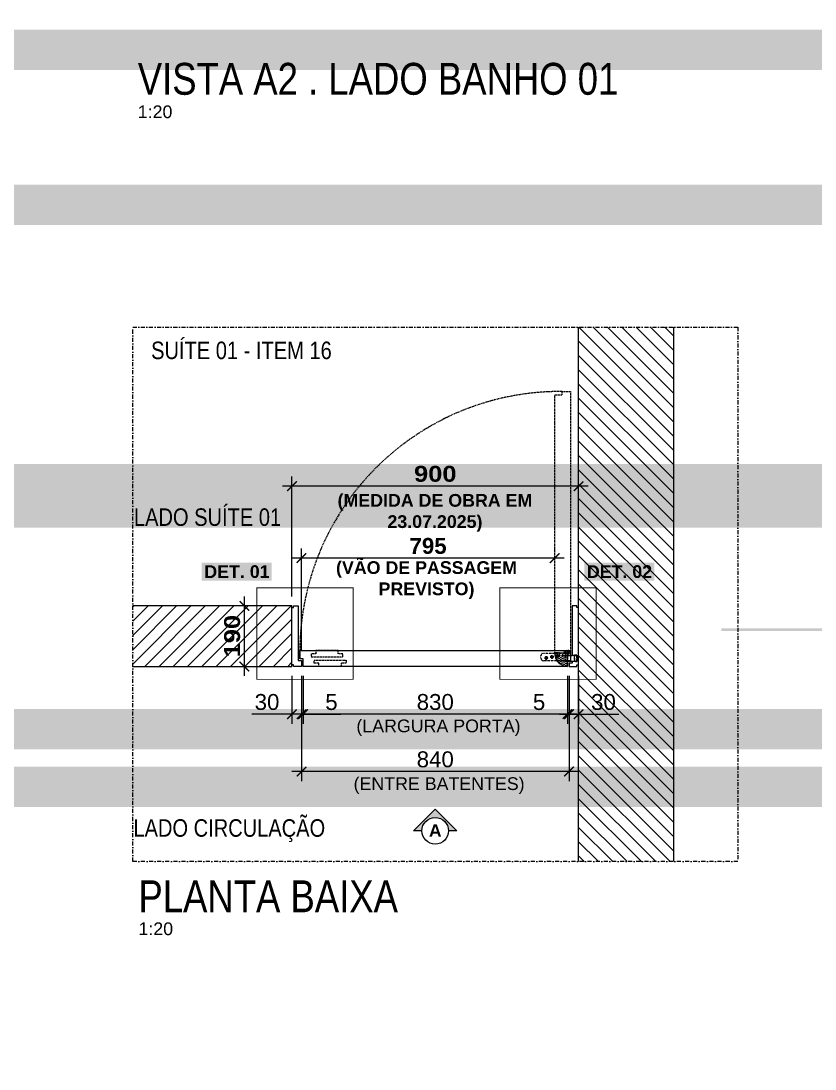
# Model space of a CAD drawing. Header units: millimetres. Extents: x -63251 to 507826, y 5339 to 217512.
# Drawn here: x 101281 to 103774, y 102385 to 105675 of the extents above; entities that cross this region are included whole.
import ezdxf
from ezdxf import colors
from ezdxf.entities.mleader import LeaderData, LeaderLine
from ezdxf.math import Vec2, Vec3

# ---------------------------------------------------------------- set-up
doc = ezdxf.new("R2010")
doc.units = ezdxf.units.MM
doc.header["$PDMODE"] = 3
for name, pattern in [('CONTINU', [0]), ('TRAÇO 1-1', [9.524999999999995, 6.349999999999998, -3.174999999999998]), ('TRAÇO E PONTO 1-1', [25.399999999999995, 12.7, -6.349999999999998, 0, -6.349999999999998])]:
    doc.linetypes.add(name, pattern=pattern)
for name, color, linetype in [('COTAS', 9, 'Continuous'), ('DB 1475.24 - Amanda Rosales e Bruno Haidar - Terreo - Obra$0$ARQ-PISO-01', 8, 'Continuous'), ('DETALHE', 10, 'Continuous'), ('FERRAGEM', 3, 'Continuous'), ('LAYOUT', 4, 'Continuous'), ('MARCENARIA', 4, 'Continuous'), ('MARCENARIA . M', 4, 'Continuous'), ('PAREDE', 94, 'Continuous'), ('PROJEÇÃO', 8, 'Continuous'), ('TEXTO', 105, 'Continuous'), ('TEXTO TRAÇO PONTO', 105, 'TRAÇO E PONTO 1-1')]:
    doc.layers.add(name, color=color, linetype=linetype)
doc.styles.add('1-1', font='arial.ttf', dxfattribs={"height": 0.2})
doc.styles.add('MEDIDA OFICIAL', font='ariblk.ttf')
doc.styles.add('PADRÃO', font='arial.ttf')
doc.styles.add('PADRÃO NEGRITO', font='arialbd.ttf')
doc.styles.add('TITULO', font='swissck.ttf')
doc.dimstyles.new('1-20', dxfattribs={"dimscale": 20, "dimtxt": 2.5, "dimasz": 1.5, "dimexe": 1.5, "dimexo": 1.5, "dimtad": 1, "dimtxsty": 'PADRÃO', "dimblk": 'ARCHTICK', "dimcen": 2.5, "dimdle": 1.5, "dimclrd": 9, "dimclre": 9, "dimclrt": 6, "dimadec": 0, "dimazin": 0, "dimtfac": 1, "dimtmove": 0, "dimatfit": 3, "dimfxl": 1.25, "dimlwd": -1, "dimlwe": -1, "dimarcsym": 0})
doc.dimstyles.new('1-20 VERDE', dxfattribs={"dimscale": 20, "dimtxt": 2.5, "dimasz": 1.5, "dimexe": 1.5, "dimexo": 1.5, "dimtad": 1, "dimtxsty": 'PADRÃO NEGRITO', "dimblk": 'ARCHTICK', "dimcen": 2.5, "dimdle": 1.5, "dimclrd": 9, "dimclre": 9, "dimclrt": 102, "dimadec": 0, "dimazin": 0, "dimtfac": 1, "dimtmove": 0, "dimatfit": 3, "dimfxl": 1.25, "dimlwd": -1, "dimlwe": -1, "dimarcsym": 0})
doc.dimstyles.new('Med. Ofic.1-20', dxfattribs={"dimscale": 20, "dimtxt": 2.5, "dimasz": 1.5, "dimexe": 1.5, "dimexo": 1.5, "dimtad": 1, "dimtxsty": 'MEDIDA OFICIAL', "dimblk": 'ARCHTICK', "dimcen": 2.5, "dimdle": 1.5, "dimclrd": 9, "dimclre": 9, "dimclrt": 10, "dimadec": 0, "dimazin": 0, "dimtfac": 1, "dimtmove": 0, "dimatfit": 3, "dimfxl": 1.25, "dimlwd": -1, "dimlwe": -1, "dimarcsym": 0})

# ---------------------------------------------------------------- blocks, each defined once
blk = doc.blocks.new('_ArchTick')
at = {"color": 0, "linetype": 'ByBlock', "const_width": 0.15}
blk.add_lwpolyline([(-0.5, -0.5), (0.5, 0.5)], dxfattribs=at)
blk = doc.blocks.new('*D1295')
at = {"layer": 'COTAS', "color": 9, "transparency": 16777216}
for p, q in [((102996.6756002891, 103618.9337388777), (102996.6756002891, 103468.9366264071)), ((103001.6757218361, 103618.9366264071), (103001.6757218361, 103468.9366264071)), ((102996.6756002891, 103498.9366264071), (102878.5241678199, 103498.9366264071)), ((103001.6757218361, 103498.9366264071), (102996.6756002891, 103498.9366264071)), ((103001.6757218361, 103498.9366264071), (103031.6757218361, 103498.9366264071))]:
    blk.add_line(p, q, dxfattribs=at)
at = {"layer": 'Defpoints', "color": 0, "transparency": 16777216}
for p in [(102996.6756002891, 103648.9337388777), (103001.6757218361, 103648.9366264071), (102996.6756002891, 103498.9366264071)]:
    blk.add_point(p, dxfattribs=at)
at = {"layer": 'COTAS', "color": 9, "transparency": 16777216, "xscale": 30, "yscale": 30, "zscale": 30}
blk.add_blockref('_ArchTick', (102996.6756002891, 103498.9366264071), dxfattribs=at)
at = {"layer": 'COTAS', "color": 9, "transparency": 16777216, "xscale": 30, "yscale": 30, "zscale": 30, "rotation": 180}
blk.add_blockref('_ArchTick', (103001.6757218361, 103498.9366264071), dxfattribs=at)
at = {"layer": 'COTAS', "color": 6, "transparency": 16777216, "insert": (102907.5998840545, 103536.8629565571), "char_height": 50, "attachment_point": 5, "style": 'PADRÃO'}
blk.add_mtext('5', dxfattribs=at)
blk = doc.blocks.new('*D1296')
at = {"layer": 'COTAS', "color": 9, "transparency": 16777216}
for p, q in [((102166.6749635828, 103618.936729586), (102166.6749635828, 103468.936729586)), ((102996.6756002891, 103618.9337388777), (102996.6756002891, 103468.936729586)), ((103026.6756002891, 103498.936729586), (102136.6749635828, 103498.936729586))]:
    blk.add_line(p, q, dxfattribs=at)
at = {"layer": 'Defpoints', "color": 0, "transparency": 16777216}
for p in [(102166.6749635828, 103648.936729586), (102996.6756002891, 103648.9337388777), (102166.6749635828, 103498.936729586)]:
    blk.add_point(p, dxfattribs=at)
at = {"layer": 'COTAS', "color": 9, "transparency": 16777216, "xscale": 30, "yscale": 30, "zscale": 30, "rotation": 180}
blk.add_blockref('_ArchTick', (102166.6749635828, 103498.936729586), dxfattribs=at)
at = {"layer": 'COTAS', "color": 9, "transparency": 16777216, "xscale": 30, "yscale": 30, "zscale": 30}
blk.add_blockref('_ArchTick', (102996.6756002891, 103498.936729586), dxfattribs=at)
at = {"layer": 'COTAS', "color": 6, "transparency": 16777216, "insert": (102581.675281936, 103536.982432178), "char_height": 50, "attachment_point": 5, "style": 'PADRÃO'}
blk.add_mtext('830', dxfattribs=at)
blk = doc.blocks.new('*D1297')
at = {"layer": 'COTAS', "color": 9, "transparency": 16777216}
for p, q in [((102161.6749635828, 103618.936729586), (102161.6749635828, 103468.936729586)), ((102166.6749635828, 103618.936729586), (102166.6749635828, 103468.936729586)), ((102161.6749635828, 103498.936729586), (102131.6749635828, 103498.936729586)), ((102161.6749635828, 103498.936729586), (102166.6749635828, 103498.936729586)), ((102166.6749635828, 103498.936729586), (102284.8263960521, 103498.936729586))]:
    blk.add_line(p, q, dxfattribs=at)
at = {"layer": 'Defpoints', "color": 0, "transparency": 16777216}
for p in [(102161.6749635828, 103648.936729586), (102166.6749635828, 103648.936729586), (102166.6749635828, 103498.936729586)]:
    blk.add_point(p, dxfattribs=at)
at = {"layer": 'COTAS', "color": 9, "transparency": 16777216, "xscale": 30, "yscale": 30, "zscale": 30}
blk.add_blockref('_ArchTick', (102161.6749635828, 103498.936729586), dxfattribs=at)
at = {"layer": 'COTAS', "color": 9, "transparency": 16777216, "xscale": 30, "yscale": 30, "zscale": 30, "rotation": 180}
blk.add_blockref('_ArchTick', (102166.6749635828, 103498.936729586), dxfattribs=at)
at = {"layer": 'COTAS', "color": 6, "transparency": 16777216, "insert": (102255.7506798175, 103536.863059736), "char_height": 50, "attachment_point": 5, "style": 'PADRÃO'}
blk.add_mtext('5', dxfattribs=at)
blk = doc.blocks.new('*D1298')
at = {"layer": 'COTAS', "color": 9, "transparency": 16777216}
for p, q in [((102161.6749635828, 103468.936729586), (102161.6749635828, 103288.936729586)), ((103001.6757218361, 103468.9366264071), (103001.6757218361, 103288.936729586)), ((103031.6757218361, 103318.936729586), (102131.6749635828, 103318.936729586))]:
    blk.add_line(p, q, dxfattribs=at)
at = {"layer": 'Defpoints', "color": 0, "transparency": 16777216}
for p in [(102161.6749635828, 103498.936729586), (103001.6757218361, 103498.9366264071), (102161.6749635828, 103318.936729586)]:
    blk.add_point(p, dxfattribs=at)
at = {"layer": 'COTAS', "color": 9, "transparency": 16777216, "xscale": 30, "yscale": 30, "zscale": 30, "rotation": 180}
blk.add_blockref('_ArchTick', (102161.6749635828, 103318.936729586), dxfattribs=at)
at = {"layer": 'COTAS', "color": 9, "transparency": 16777216, "xscale": 30, "yscale": 30, "zscale": 30}
blk.add_blockref('_ArchTick', (103001.6757218361, 103318.936729586), dxfattribs=at)
at = {"layer": 'COTAS', "color": 6, "transparency": 16777216, "insert": (102581.6753427095, 103356.965378972), "char_height": 50, "attachment_point": 5, "style": 'PADRÃO'}
blk.add_mtext('840', dxfattribs=at)
blk = doc.blocks.new('*D1299')
at = {"layer": 'COTAS', "color": 9, "ltscale": 0.4, "transparency": 16777216}
for p, q in [((102131.6765579448, 103868.9370010996), (102131.6765579448, 104244.9217421299)), ((103031.675752118, 103858.9359891555), (103031.675752118, 104244.9217421299))]:
    blk.add_line(p, q, dxfattribs=at)
at = {"layer": 'COTAS', "color": 9, "linetype": 'Continuous', "ltscale": 0.4, "transparency": 16777216}
blk.add_line((103061.675752118, 104214.9217421299), (102101.6765579448, 104214.9217421299), dxfattribs=at)
at = {"layer": 'Defpoints', "color": 0, "ltscale": 0.4, "transparency": 16777216}
for p in [(102131.6765579448, 104214.9217421299), (102131.6765579448, 103838.9370010996), (103031.675752118, 103828.9359891555)]:
    blk.add_point(p, dxfattribs=at)
at = {"layer": 'COTAS', "color": 9, "ltscale": 0.4, "transparency": 16777216, "xscale": 30, "yscale": 30, "zscale": 30, "rotation": 180}
blk.add_blockref('_ArchTick', (102131.6765579448, 104214.9217421299), dxfattribs=at)
at = {"layer": 'COTAS', "color": 9, "ltscale": 0.4, "transparency": 16777216, "xscale": 30, "yscale": 30, "zscale": 30}
blk.add_blockref('_ArchTick', (103031.675752118, 104214.9217421299), dxfattribs=at)
at = {"layer": 'COTAS', "color": 10, "ltscale": 0.4, "transparency": 16777216, "insert": (102581.6761550314, 104253.2744024301), "char_height": 50, "attachment_point": 5, "style": 'MEDIDA OFICIAL'}
blk.add_mtext('900', dxfattribs=at)
blk = doc.blocks.new('*D1300')
at = {"layer": 'COTAS', "color": 9, "ltscale": 0.4, "transparency": 16777216}
for p, q in [((102161.6749635828, 103697.9374532511), (102161.6749635828, 104018.9374670663)), ((102956.6576445321, 104014.027029451), (102956.6576445321, 104018.9374670663)), ((102986.6576445321, 103988.9374670663), (102131.6749635828, 103988.9374670663))]:
    blk.add_line(p, q, dxfattribs=at)
at = {"layer": 'Defpoints', "color": 0, "ltscale": 0.4, "transparency": 16777216}
for p in [(102161.6749635828, 103988.9374670663), (102956.6576445321, 103984.027029451), (102161.6749635828, 103667.9374532511)]:
    blk.add_point(p, dxfattribs=at)
at = {"layer": 'COTAS', "color": 9, "ltscale": 0.4, "transparency": 16777216, "xscale": 30, "yscale": 30, "zscale": 30, "rotation": 180}
blk.add_blockref('_ArchTick', (102161.6749635828, 103988.9374670663), dxfattribs=at)
at = {"layer": 'COTAS', "color": 9, "ltscale": 0.4, "transparency": 16777216, "xscale": 30, "yscale": 30, "zscale": 30}
blk.add_blockref('_ArchTick', (102956.6576445321, 103988.9374670663), dxfattribs=at)
at = {"layer": 'COTAS', "color": 102, "ltscale": 0.4, "transparency": 16777216, "insert": (102559.1663040575, 104026.9831696583), "char_height": 50, "attachment_point": 5, "style": 'PADRÃO NEGRITO'}
blk.add_mtext('795', dxfattribs=at)
blk = doc.blocks.new('*D1301')
at = {"layer": 'COTAS', "color": 9, "transparency": 16777216}
for p, q in [((102131.6754088627, 103618.936729586), (102131.6754088627, 103468.936729586)), ((102161.6749635828, 103618.936729586), (102161.6749635828, 103468.936729586)), ((102131.6754088627, 103498.936729586), (102005.2565821233, 103498.936729586)), ((102191.6749635828, 103498.936729586), (102131.6754088627, 103498.936729586))]:
    blk.add_line(p, q, dxfattribs=at)
at = {"layer": 'Defpoints', "color": 0, "transparency": 16777216}
for p in [(102131.6754088627, 103648.936729586), (102161.6749635828, 103648.936729586), (102131.6754088627, 103498.936729586)]:
    blk.add_point(p, dxfattribs=at)
at = {"layer": 'COTAS', "color": 9, "transparency": 16777216, "xscale": 30, "yscale": 30, "zscale": 30, "rotation": 180}
blk.add_blockref('_ArchTick', (102131.6754088627, 103498.936729586), dxfattribs=at)
at = {"layer": 'COTAS', "color": 9, "transparency": 16777216, "xscale": 30, "yscale": 30, "zscale": 30}
blk.add_blockref('_ArchTick', (102161.6749635828, 103498.936729586), dxfattribs=at)
at = {"layer": 'COTAS', "color": 6, "transparency": 16777216, "insert": (102053.465995493, 103536.982432178), "char_height": 50, "attachment_point": 5, "style": 'PADRÃO'}
blk.add_mtext('30', dxfattribs=at)
blk = doc.blocks.new('*D1302')
at = {"layer": 'COTAS', "color": 9, "transparency": 16777216}
for p, q in [((103001.6757218361, 103618.9366264071), (103001.6757218361, 103468.9366264071)), ((103031.6757218361, 103618.9366264071), (103031.6757218361, 103468.9366264071)), ((102971.6757218361, 103498.9366264071), (103031.6757218361, 103498.9366264071)), ((103031.6757218361, 103498.9366264071), (103158.0945485756, 103498.9366264071))]:
    blk.add_line(p, q, dxfattribs=at)
at = {"layer": 'Defpoints', "color": 0, "transparency": 16777216}
for p in [(103001.6757218361, 103648.9366264071), (103031.6757218361, 103648.9366264071), (103031.6757218361, 103498.9366264071)]:
    blk.add_point(p, dxfattribs=at)
at = {"layer": 'COTAS', "color": 9, "transparency": 16777216, "xscale": 30, "yscale": 30, "zscale": 30, "rotation": 180}
blk.add_blockref('_ArchTick', (103001.6757218361, 103498.9366264071), dxfattribs=at)
at = {"layer": 'COTAS', "color": 9, "transparency": 16777216, "xscale": 30, "yscale": 30, "zscale": 30}
blk.add_blockref('_ArchTick', (103031.6757218361, 103498.9366264071), dxfattribs=at)
at = {"layer": 'COTAS', "color": 6, "transparency": 16777216, "insert": (103109.8851352059, 103536.9823289992), "char_height": 50, "attachment_point": 5, "style": 'PADRÃO'}
blk.add_mtext('30', dxfattribs=at)
blk = doc.blocks.new('*D1303')
at = {"layer": 'COTAS', "color": 9, "linetype": 'Continuous', "ltscale": 0.4, "transparency": 16777216}
blk.add_line((101982.415990522, 103618.9370010996), (101982.415990522, 103868.9370010997), dxfattribs=at)
at = {"layer": 'COTAS', "color": 9, "ltscale": 0.4, "transparency": 16777216}
for p, q in [((102012.4159905212, 103838.9370010997), (102012.415990522, 103838.9370010997)), ((102012.4159905212, 103648.9370010996), (102012.415990522, 103648.9370010996))]:
    blk.add_line(p, q, dxfattribs=at)
at = {"layer": 'Defpoints', "color": 0, "ltscale": 0.4, "transparency": 16777216}
for p in [(101982.4159905212, 103838.9370010997), (101982.415990522, 103838.9370010997), (101982.4159905212, 103648.9370010996)]:
    blk.add_point(p, dxfattribs=at)
at = {"layer": 'COTAS', "color": 9, "ltscale": 0.4, "transparency": 16777216, "xscale": 30, "yscale": 30, "zscale": 30}
for p, rotation in [((101982.415990522, 103838.9370010997), 90), ((101982.415990522, 103648.9370010996), 270)]:
    blk.add_blockref('_ArchTick', p, dxfattribs=dict(at, rotation=rotation))
at = {"layer": 'COTAS', "color": 10, "ltscale": 0.4, "transparency": 16777216, "insert": (101944.0633302219, 103743.9370010996), "char_height": 50, "attachment_point": 5, "rotation": 90, "style": 'MEDIDA OFICIAL'}
blk.add_mtext('190', dxfattribs=at)
blk = doc.blocks.new('I 02')
at = {"layer": 'TEXTO', "linetype": 'CONTINU'}
h = blk.add_hatch(color=8, dxfattribs=at)
edge = h.paths.add_edge_path()
edge.add_line((-1945.137073687943, 2848.705916436247), (-1951.755593159756, 2855.324435908059))
edge.add_line((-1951.755593159727, 2855.324435908088), (-1951.755593159763, 2852.761916436204))
edge.add_ellipse((-1951.755593159814, 2848.705916436247), major_axis=(2.868025104479564, 2.868025104479564), ratio=0.9999999999968038, start_angle=225.0000000000916, end_angle=405.0000000000916, ccw=False)
edge.add_line((-1951.755593159814, 2844.649916436264), (-1951.755593159814, 2842.08739696447))
edge.add_line((-1951.755593159814, 2842.087396964463), (-1945.137073687965, 2848.705916436276))
for p, q in [((-1951.755593159727, 2855.324435908088), (-1945.137073687856, 2848.705916436217)), ((-1951.755593159727, 2852.761916436199), (-1951.755593159727, 2855.324435908088)), ((-1945.137073687856, 2848.705916436217), (-1951.755593159756, 2842.087396964375)), ((-1951.755593159756, 2842.087396964375), (-1951.755593159727, 2844.649916436264))]:
    blk.add_line(p, q, dxfattribs=at)
blk.add_circle((-1951.755593159727, 2848.705916436217), 4.056, dxfattribs=at)
blk.add_circle((-1951.755593159727, 2848.705916436217), 4.056, dxfattribs=at)

msp = doc.modelspace()

# ---------------------------------------------------------------- hatches: boundary and pattern name
at = {"transparency": 33554636}
h = msp.add_hatch(dxfattribs=at)
h.set_pattern_fill('DOTS', color=254, scale=0.5, angle=-1.272221872585407e-14)
h.set_pattern_definition([(360, (69119.97080375868, 88658.1802139713), (0.3968750000000002, 0.7937499999999998), [0, -0.79375])])
edge = h.paths.add_edge_path()
edge.add_arc((102948.1794722119, 103678.9547569036), 3.999412936503824, -360, 0)
h = msp.add_hatch(dxfattribs=at)
h.set_pattern_fill('DOTS', color=254, scale=0.5, angle=-1.272221872585407e-14)
h.set_pattern_definition([(360, (69136.97079876691, 88661.18315278029), (0.3968750000000002, 0.7937499999999998), [0, -0.79375])])
edge = h.paths.add_edge_path()
edge.add_arc((102965.1794672201, 103681.9576957126), 3.997447665273352, -360, 0)
h = msp.add_hatch(dxfattribs=at)
h.set_pattern_fill('DOTS', color=254, scale=0.5, angle=-1.272221872585407e-14)
h.set_pattern_definition([(360, (69169.96721294915, 88669.68104633299), (0.3968750000000002, 0.7937499999999998), [0, -0.79375])])
edge = h.paths.add_edge_path()
edge.add_arc((102998.1758814022, 103690.4555892654), 3.500000067462679, -360, 0)
h = msp.add_hatch(dxfattribs=at)
h.set_pattern_fill('DOTS', color=254, scale=0.5, angle=-1.272221872585407e-14)
h.set_pattern_definition([(360, (69101.97033228175, 88655.17841072666), (0.3968750000000002, 0.7937499999999998), [0, -0.79375])])
edge = h.paths.add_edge_path()
edge.add_arc((102930.1790007349, 103675.952953659), 4.000306503922528, -360, 0)
at = {"layer": 'DB 1475.24 - Amanda Rosales e Bruno Haidar - Terreo - Obra$0$ARQ-PISO-01'}
h = msp.add_hatch(dxfattribs=at)
h.set_pattern_fill('ANSI31', color=256, scale=10, angle=450)
h.set_pattern_definition([(135, (215603.4291512736, 48090.41260426593), (-22.45064030267289, -22.45064030267288), [])])
h.paths.add_polyline_path([(103031.6757218361, 103036.0286707734), (103329.6757218361, 103036.0286707734), (103329.6757218361, 104713.936535133), (103031.6757218361, 104713.936535133)])
h = msp.add_hatch(dxfattribs=at)
h.set_pattern_fill('ANSI31', color=256, scale=10, angle=360)
h.set_pattern_definition([(45, (47408.15076484432, -8624.816428337843), (-22.45064030267288, 22.45064030267289), [])])
h.paths.add_polyline_path([(101631.6754918898, 103838.9370010996), (102131.6754918898, 103838.9370010996), (102131.6754918898, 103648.9370010996), (101631.6754918898, 103648.9370010996)])
at = {"layer": 'MARCENARIA . M'}
h = msp.add_hatch(dxfattribs=at)
h.set_pattern_fill('DOTS', color=10, scale=3.673915750624608, angle=25.5217806331207)
h.set_pattern_definition([(25.52178063312064, (83055.60492595562, 74435.02373496554), (0.1187266593012806, 6.519674808681685), [0, -5.83234125411655])])
h.paths.add_polyline_path([(102996.6757282942, 103648.9372815528), (102998.1758816716, 103690.4555892653), (102956.6576814215, 103691.9587138304, 0.4142345229652519)])

# ---------------------------------------------------------------- linework, layer by layer
at = {"layer": 'DETALHE', "linetype": 'TRAÇO 1-1', "ltscale": 0.4, "const_width": 3}
for points in [[(102323.7113934894, 103608.3961792811), (102323.7113934894, 103896.1429717286), (102021.4836534007, 103896.1429717284), (102021.4836534007, 103608.396179281)], [(103087.0206468943, 103608.3961792811), (103087.0206468943, 103896.1429717286), (102784.7929068056, 103896.1429717284), (102784.7929068056, 103608.396179281)]]:
    msp.add_lwpolyline(points, close=True, dxfattribs=at)
at = {"layer": 'FERRAGEM', "color": 102, "linetype": 'TRAÇO 1-1', "ltscale": 0.1}
for points in [[(102989.6757893381, 103695.955606383), (103006.6757850274, 103695.955606383), (103006.6757850274, 103666.9556020723), (102921.6757850274, 103666.9556020723, -0.414213562373095), (102913.6757850274, 103674.9556020723), (102913.6757850274, 103682.9556020723, -0.4142135623730969), (102921.6757850274, 103690.9556020723), (102984.6757850274, 103690.9556020723, -0.4142135623731218)], [(102998.1758930456, 103665.4556064529), (103018.6758930456, 103665.4556064529), (103018.6758930456, 103682.4556064529), (103006.6758930456, 103682.4556064529), (103006.6758930456, 103690.4556064529, 0.9999999999999999), (102989.6758930456, 103690.4556064529), (102989.6758930456, 103673.9556064529, 0.414213562373095)]]:
    msp.add_lwpolyline(points, format="xyb", close=True, dxfattribs=at)
msp.add_lwpolyline([(103018.6758930456, 103663.9556064529), (103025.6758930456, 103663.9556064529), (103025.6758930456, 103683.9556064529), (103018.6758930456, 103683.9556064529)], close=True, dxfattribs=at)
for centre, radius in [((102948.1787099886, 103678.9544430637), 3.999726869754398), ((102965.1797811794, 103681.9554164958), 3.999726869757812), ((102965.180712669, 103681.9541916022), 2.249533313915948), ((102998.1758814697, 103690.4555892654), 3.5), ((102998.1758814697, 103690.4555892654), 2.5), ((102998.1758814697, 103690.4555892654), 1.5), ((102930.1784214262, 103675.9535332512), 3.999726869755961), ((102930.1793074321, 103675.9533320851), 2.250368289408312), ((102948.1795959911, 103678.9543397258), 2.250368289408312)]:
    msp.add_circle(centre, radius, dxfattribs=at)
at = {"layer": 'LAYOUT', "color": 10, "linetype": 'TRAÇO 1-1', "ltscale": 0.5}
for points in [[(102948.1791612378, 103673.7532307727), (102948.1788051056, 103684.1543264368)], [(102959.9798978385, 103681.9545739795), (102970.3819717846, 103681.9549301453)], [(102965.1796454544, 103676.2391325498), (102965.1792893222, 103686.6402282138)], [(102992.9573524532, 103690.4554105835), (103003.357469835, 103690.4557666823)], [(102993.8183165871, 103690.4554400628), (103002.5299190032, 103690.4557383471)], [(102998.1571001025, 103685.2540625019), (102998.1567439704, 103695.6551581661)], [(102924.9791250294, 103675.9535712136), (102935.3792424112, 103675.9539273124)], [(102930.1794855317, 103670.7518059709), (102930.1791293995, 103681.1529016351)], [(102942.9794135884, 103678.9545788542), (102953.3795309702, 103678.954934953)]]:
    msp.add_lwpolyline(points, dxfattribs=at)
at = {"layer": 'MARCENARIA'}
for points in [[(102131.6749635828, 103653.9371727988), (102131.6749635829, 103833.9370455579), (102136.6749635832, 103833.9370455579), (102136.6749635832, 103838.9370010996), (102151.6749635829, 103838.9370010996), (102151.6749635828, 103667.9374532511), (102161.6749635828, 103667.9374532511), (102161.6749635828, 103648.9371727988), (102136.6749635832, 103648.9371727988), (102136.6749635832, 103653.9371727988), (102131.6749635828, 103653.9371727988)], [(103031.6757218361, 103653.9370010996), (103031.6757218361, 103833.9370930898), (103026.6757218361, 103833.9370930898), (103026.6756911752, 103838.9370930896), (103011.6745199274, 103838.9370010996), (103011.6748204046, 103683.9556064529), (103025.6758930456, 103683.9556064529), (103025.6758930456, 103663.9556064529), (103011.6751208818, 103663.9556064529), (103011.6757218361, 103658.9369650599), (103001.6757218361, 103658.9369650599), (103001.6757218361, 103648.9370010996), (103026.6757218361, 103648.9370010996), (103026.6757218361, 103653.9370010996), (103031.6757218361, 103653.9370010996)], [(102166.6749635828, 103648.9371727988), (102166.6749635828, 103672.8994872634), (102156.6757273812, 103672.8994872634), (102156.6741997845, 103698.9374112716), (103006.6752598381, 103698.9374112716), (103006.6749793723, 103663.9369978722), (102996.6749793724, 103663.937275646), (102996.6749858305, 103648.9374532521), (102166.5714849138, 103648.9371727988)]]:
    msp.add_lwpolyline(points, dxfattribs=at)
at = {"layer": 'MARCENARIA . M', "color": 10}
msp.add_lwpolyline([(102996.6756002891, 103648.9337388777), (102998.1758816716, 103690.4555892653), (102956.6576814215, 103691.9587138304, 0.414245366096158), (102996.6772653061, 103648.9372260454)], format="xyb", dxfattribs=at)
at = {"layer": 'PAREDE'}
for points in [[(103031.6757218361, 103036.0286707734), (103031.6757218361, 104713.936535133)], [(103329.6757218361, 104713.936535133), (103329.6757218361, 103036.0286707734)], [(101631.6754918898, 103648.9370010996), (102131.6754918898, 103648.9370010996), (102131.6754918898, 103838.9370010996), (101631.6754918898, 103838.9370010996)]]:
    msp.add_lwpolyline(points, dxfattribs=at)
at = {"layer": 'PROJEÇÃO', "color": 21, "linetype": 'TRAÇO 1-1', "ltscale": 0.5}
msp.add_lwpolyline([(102956.657465205, 104501.9557491008), (102980.6197796697, 104501.9557491008), (102980.6197796697, 104511.9549853025), (103006.6577036779, 104511.9565128991), (103006.6577036779, 103681.9562110988), (102971.6572902784, 103681.9564915646), (102971.6575680523, 103691.9564915645), (102956.6577456583, 103691.9564851064), (102956.657465205, 104501.9557491008)], dxfattribs=at)
for points in [[(102276.5714849138, 103698.9371727988), (102206.5714849138, 103698.9371727988), (102206.5714849138, 103688.9371727988), (102191.5714849138, 103688.9371727988), (102191.5714849138, 103678.9371727988), (102291.5714849138, 103678.9371727988), (102291.5714849138, 103688.9371727988), (102276.5714849138, 103688.9371727988)], [(102286.5714849138, 103648.9371727988), (102216.5714849138, 103648.9371727988), (102216.5714849138, 103658.9371727988), (102201.5714849138, 103658.9371727988), (102201.5714849138, 103668.9371727988), (102301.5714849138, 103668.9371727988), (102301.5714849138, 103658.9371727988), (102286.5714849138, 103658.9371727988)]]:
    msp.add_lwpolyline(points, close=True, dxfattribs=at)
msp.add_arc((102973.6398063934, 103694.7291174284), 817.2556755075718, 89.51064534178475, 181.530603568119, dxfattribs=at)
at = {"layer": 'TEXTO TRAÇO PONTO'}
msp.add_lwpolyline([(101631.6754918898, 104713.936535133), (103531.6746241458, 104713.936535133), (103531.6746241458, 103036.0286707734), (101631.6754918898, 103036.0286707734)], close=True, dxfattribs=at)

# ---------------------------------------------------------------- block references
at = {"layer": 'TEXTO', "xscale": 10.3125, "yscale": 10.3125, "zscale": 10.3125, "rotation": 89.99999999999999}
msp.add_blockref('I 02', (131958.9559189566, 123260.3586680568), dxfattribs=at)

# ---------------------------------------------------------------- texts
at = {"layer": 'COTAS', "color": 6, "char_height": 40, "attachment_point": 2, "style": 'PADRÃO'}
for s, insert, width in [('{\\fArial|b1|i0|c0|p34;\\C10;(MEDIDA DE OBRA EM 23.07.2025)}', (102580.6773091395, 104190.3015986929), 776.2826501496511), ('(LARGURA PORTA)', (102591.6757934178, 103482.2877072149), 1337.502726911034), ('(ENTRE BATENTES)', (102593.6759593348, 103300.8953207287), 1337.502726911034)]:
    msp.add_mtext(s, dxfattribs=dict(at, insert=insert, width=width))
at = {"layer": 'COTAS', "color": 102, "insert": (102554.1767120707, 103979.2972921637), "char_height": 40, "width": 614.8025989671496, "attachment_point": 2, "style": 'PADRÃO NEGRITO'}
msp.add_mtext('(VÃO DE PASSAGEM PREVISTO)', dxfattribs=at)
at = {"layer": 'DETALHE', "color": 105, "char_height": 40, "width": 203.4144438362202, "attachment_point": 1, "style": 'PADRÃO', "bg_fill": 1, "box_fill_scale": 1.2, "bg_fill_color": 50, "bg_fill_transparency": 0}
for s, insert in [('{\\fArial|b1|i0|c0|p34;DET. 01}', (101856.4604515725, 103966.6132528335)), ('{\\fArial|b1|i0|c0|p34;DET. 02}', (103057.5969647347, 103966.6132528335))]:
    msp.add_mtext(s, dxfattribs=dict(at, insert=insert))
at = {"layer": 'TEXTO', "color": 1, "attachment_point": 7, "style": 'TITULO'}
for s, insert, char_height, width in [('\\pxt11;VISTA A2 . LADO BANHO 01', (101647.6056102513, 105442.3402941746), 100, 2667.847767623032), ('\\pxqc;SUÍTE 01 - ITEM 16', (101625.5070086991, 104612.9764549275), 55, 695.1615781581568), ('\\pxqc;LADO SUÍTE 01', (101519.0870883528, 104089.423732656), 55, 695.1615781581568), ('\\pxqc;LADO CIRCULAÇÃO', (101587.414625402, 103097.2888344599), 55, 695.1615781581568), ('PLANTA BAIXA', (101649.7606714408, 102877.2469620521), 100, 2912.740309888315)]:
    msp.add_mtext(s, dxfattribs=dict(at, insert=insert, char_height=char_height, width=width))
at = {"layer": 'TEXTO', "char_height": 40, "width": 479.9999999997527, "attachment_point": 1, "style": 'PADRÃO'}
for insert in [(101647.6056102513, 105410.3402941746), (101649.7606714408, 102845.2469620521)]:
    msp.add_mtext('1:20', dxfattribs=dict(at, insert=insert))
at = {"layer": 'TEXTO', "color": 1, "linetype": 'Continuous', "insert": (102581.6825959225, 103133.9061904473), "char_height": 39.16799999999999, "width": 105.6112522431806, "attachment_point": 5, "style": 'PADRÃO'}
msp.add_mtext('{\\fArial|b1|i0|c0|p34;A}', dxfattribs=at)

# ---------------------------------------------------------------- dimensions: what is measured, and where the dimension line sits
at = {"layer": 'COTAS', "color": 7, "ltscale": 0.4, "true_color": 0xededed}
for base, p1, p2, angle, picture, middle in [((102131.6765579448, 104214.9217421299), (103031.675752118, 103828.9359891555), (102131.6765579448, 103838.9370010996), 180, '*D1299', (102581.6761550314, 104253.2744024301)), ((101982.415990522, 103838.9370010997), (101982.4159905212, 103648.9370010995), (101982.4159905212, 103838.9370010996), 90, '*D1303', (101944.0633302219, 103743.9370010996))]:
    dim = msp.add_linear_dim(base=base, p1=p1, p2=p2, angle=angle, dimstyle='Med. Ofic.1-20', dxfattribs=at)
    dim.commit()
    dim.dimension.update_dxf_attribs({"geometry": picture, "text_midpoint": middle})
at = {"layer": 'COTAS', "ltscale": 0.4}
dim = msp.add_linear_dim(base=(102161.6749635828, 103988.9374670663), p1=(102956.6576445321, 103984.027029451), p2=(102161.6749635828, 103667.9374532511), angle=180, dimstyle='1-20 VERDE', override={"dimdec": 0}, dxfattribs=at)
dim.commit()
dim.dimension.update_dxf_attribs({"geometry": '*D1300', "text_midpoint": (102559.1663040575, 104026.9831696583)})
at = {"layer": 'COTAS', "color": 6}
for base, p1, p2, picture, middle in [((102131.6754088627, 103498.936729586), (102161.6749635828, 103648.936729586), (102131.6754088627, 103648.936729586), '*D1301', (102053.465995493, 103536.982432178)), ((102166.6749635828, 103498.936729586), (102161.6749635828, 103648.936729586), (102166.6749635828, 103648.936729586), '*D1297', (102255.7506798175, 103536.863059736)), ((102166.6749635828, 103498.936729586), (102996.6756002891, 103648.9337388777), (102166.6749635828, 103648.936729586), '*D1296', (102581.675281936, 103536.982432178)), ((102996.6756002891, 103498.9366264071), (103001.6757218361, 103648.9366264071), (102996.6756002891, 103648.9337388777), '*D1295', (102907.5998840545, 103536.8629565571)), ((102161.6749635828, 103318.936729586), (103001.6757218361, 103498.9366264071), (102161.6749635828, 103498.936729586), '*D1298', (102581.6753427095, 103356.965378972))]:
    dim = msp.add_linear_dim(base=base, p1=p1, p2=p2, angle=180, dimstyle='1-20', dxfattribs=at)
    dim.commit()
    dim.dimension.update_dxf_attribs({"geometry": picture, "text_midpoint": middle})
dim = msp.add_linear_dim(base=(103031.6757218361, 103498.9366264071), p1=(103001.6757218361, 103648.9366264071), p2=(103031.6757218361, 103648.9366264071), dimstyle='1-20', dxfattribs=at)
dim.commit()
dim.dimension.update_dxf_attribs({"geometry": '*D1302', "text_midpoint": (103109.8851352059, 103536.9823289992)})

# ---------------------------------------------------------------- leaders
at = {"layer": 'COTAS'}
ml = msp.add_multileader_mtext('Standard', dxfattribs=at)
ml.set_content('{\\fArial|b1|i0|c0|p34;\\C10;ATENÇÃO PARKET!\\P}PAINÉIS RIPADOS EM {\\fArial|b1|i0|c0|p34;CABREUVA BRANCA PREMIUM 18*5+5*900 À 2200mm}', color=105, style='1-1')
ml.set_leader_properties(color=256, linetype='ByLayer', lineweight=-1)
ml.build(insert=Vec2(0, 0))
ml.multileader.update_dxf_attribs({"text_left_attachment_type": 2, "text_right_attachment_type": 2, "dogleg_length": 0.36, "arrow_head_size": 15, "scale": 200})
ctx = ml.context
ctx.base_point, ctx.scale, ctx.char_height, ctx.arrow_head_size, ctx.landing_gap_size, ctx.plane_origin, ctx.plane_x_axis, ctx.plane_y_axis = Vec3(153743.1025487747, 105015.5881303967), 200, 40, 15, 10, Vec3(154452.7129680305, 104756.0353324651), Vec3(1, -4.898587196589413e-16), Vec3(4.898587196589413e-16, 1)
ctx.left_attachment, ctx.right_attachment, ctx.text_align_type = 2, 2, 2
notes = []
notes.append((ctx, [(0, (1, 1, 0), (154754.5120392419, 105015.5881303967), (-1, 4.898587196589419e-16), 144.2880716405343, [(0, [(155842.3016420364, 105015.5881303967)], 0, [])])]))
ctx.mtext.insert, ctx.mtext.text_direction, ctx.mtext.rotation, ctx.mtext.width, ctx.mtext.alignment, ctx.mtext.flow_direction = Vec3(154600.2239676014, 105151.1406542712), Vec3(1, -4.898587196589413e-16), 6.283185307179585, 858.6666249980398, 3, 5
ctx.mtext.has_bg_fill, ctx.mtext.bg_color, ctx.mtext.bg_scale_factor, ctx.mtext.bg_transparency, ctx.mtext.use_window_bg_color = 1, -1023410095, 1.25, 0, 0
for ctx, leaders in notes:
    for number, flags, end, landing, length, lines in leaders:
        leader = LeaderData()
        leader.index, (leader.has_last_leader_line, leader.has_dogleg_vector, leader.attachment_direction) = number, flags
        leader.last_leader_point, leader.dogleg_vector, leader.dogleg_length = Vec3(end), Vec3(landing), length
        for number, points, colour, breaks in lines:
            line = LeaderLine()
            line.index, line.vertices, line.color, line.breaks = number, Vec3.list(points), colors.encode_raw_color(colour), breaks
            leader.lines.append(line)
        ctx.leaders.append(leader)

# ---------------------------------------------------------------- next in the draw order: leaders
ml = msp.add_multileader_mtext('Standard', dxfattribs=at)
ml.set_content('{\\fArial|b1|i0|c0|p34;\\C10;ATENÇÃO PARKET!\\P}PAINÉIS RIPADOS EM {\\fArial|b1|i0|c0|p34;CABREUVA BRANCA PREMIUM 18*5+5*900 À 2200mm}', color=105, style='1-1')
ml.set_leader_properties(color=256, linetype='ByLayer', lineweight=-1)
ml.build(insert=Vec2(0, 0))
ml.multileader.update_dxf_attribs({"text_left_attachment_type": 2, "text_right_attachment_type": 2, "dogleg_length": 0.36, "arrow_head_size": 15, "scale": 200})
ctx = ml.context
ctx.base_point, ctx.scale, ctx.char_height, ctx.arrow_head_size, ctx.landing_gap_size, ctx.plane_origin, ctx.plane_x_axis, ctx.plane_y_axis = Vec3(153743.1025487747, 106379.6951517771), 200, 40, 15, 10, Vec3(153629.7662282885, 106144.8906243086), Vec3(1, -4.898587196589413e-16), Vec3(4.898587196589413e-16, 1)
ctx.left_attachment, ctx.right_attachment, ctx.text_align_type = 2, 2, 2
notes = []
notes.append((ctx, [(0, (1, 1, 0), (154754.512039242, 106379.6951517771), (-1, 4.898587196589419e-16), 144.2880716405343, [(0, [(155549.3011646131, 105905.6756918309), (154754.512039242, 105320.967771059)], 0, [])])]))
ctx.mtext.insert, ctx.mtext.text_direction, ctx.mtext.rotation, ctx.mtext.width, ctx.mtext.alignment, ctx.mtext.flow_direction = Vec3(154600.2239676015, 106515.2476756516), Vec3(1, -4.898587196589413e-16), 6.283185307179585, 858.6666249980398, 3, 5
ctx.mtext.has_bg_fill, ctx.mtext.bg_color, ctx.mtext.bg_scale_factor, ctx.mtext.bg_transparency, ctx.mtext.use_window_bg_color = 1, -1023410095, 1.25, 0, 0
ml = msp.add_multileader_mtext('Standard', dxfattribs=at)
ml.set_content('{\\fArial|b1|i0|c0|p34;\\C10;ATENÇÃO PARKET!\\P}REVESTIMENTO DE ELEVADOR EM {\\fArial|b1|i0|c0|p34;CABREUVA BRANCA PREMIUM }', color=105, style='1-1')
ml.set_leader_properties(color=256, linetype='ByLayer', lineweight=-1)
ml.build(insert=Vec2(0, 0))
ml.multileader.update_dxf_attribs({"text_left_attachment_type": 2, "text_right_attachment_type": 2, "dogleg_length": 0.36, "arrow_head_size": 15, "scale": 200})
ctx = ml.context
ctx.base_point, ctx.scale, ctx.char_height, ctx.arrow_head_size, ctx.landing_gap_size, ctx.plane_origin, ctx.plane_x_axis, ctx.plane_y_axis = Vec3(153741.4381558688, 104075.429236808), 200, 40, 15, 10, Vec3(154452.7129680305, 102048.8761445288), Vec3(1, -4.898587196589413e-16), Vec3(4.898587196589413e-16, 1)
ctx.left_attachment, ctx.right_attachment, ctx.text_align_type = 2, 2, 2
notes.append((ctx, [(0, (1, 1, 0), (154754.512039242, 104075.429236808), (-1, 4.898587196589419e-16), 144.2880716405343, [(0, [(155553.3011648265, 104075.429236808)], 0, [])])]))
ctx.mtext.insert, ctx.mtext.text_direction, ctx.mtext.rotation, ctx.mtext.width, ctx.mtext.alignment, ctx.mtext.flow_direction = Vec3(154600.2239676015, 104201.0499735065), Vec3(1, -4.898587196589413e-16), 6.283185307179585, 858.6666249980398, 3, 5
ctx.mtext.has_bg_fill, ctx.mtext.bg_color, ctx.mtext.bg_scale_factor, ctx.mtext.bg_transparency, ctx.mtext.use_window_bg_color = 1, -1023410095, 1.25, 0, 0
at = {"layer": 'COTAS', "ltscale": 0.4}
ml = msp.add_multileader_mtext('Standard', dxfattribs=at)
ml.set_content('{\\fArial|b1|i0|c0|p34;GAXETA COM COR CARVALHO EUROPEU}', color=105, style='1-1')
ml.set_leader_properties(color=256, linetype='ByLayer', lineweight=-1)
ml.build(insert=Vec2(0, 0))
ml.multileader.update_dxf_attribs({"text_left_attachment_type": 2, "text_right_attachment_type": 2, "dogleg_length": 0.36, "arrow_head_size": 2, "scale": 20})
ctx = ml.context
ctx.base_point, ctx.scale, ctx.arrow_head_size, ctx.landing_gap_size, ctx.plane_origin = Vec3(103867.0200705735, 103754.1008387173), 20, 2, 4, Vec3(103785.2637507312, 103757.0424719208)
ctx.left_attachment, ctx.right_attachment, ctx.text_align_type = 2, 2, 1
notes.append((ctx, [(1, (1, 1, 0), (103919.431530328, 103754.1008387173), (-1, 0), 7.199999999999999, [(1, [(103919.4003978297, 103703.4777381901)], 0, [])])]))
ctx.mtext.insert, ctx.mtext.width, ctx.mtext.alignment, ctx.mtext.flow_direction = Vec3(103889.6258004508, 103766.2713707774), 40.75416338388459, 2, 5
ctx.mtext.has_bg_fill, ctx.mtext.bg_color, ctx.mtext.bg_scale_factor, ctx.mtext.bg_transparency, ctx.mtext.use_window_bg_color = 1, -1023563609, 1.5, 0, 0
at = {"layer": 'COTAS'}
ml = msp.add_multileader_mtext('Standard', dxfattribs=at)
ml.set_content('{\\fArial|b1|i0|c0|p34;\\C10;ATENÇÃO PARKET!\\P}RODATETO COM LINHA DE SOMBRA DE 20 mm NO ENCONTRO COM O FORRO', color=105, style='1-1')
ml.set_leader_properties(color=256, linetype='ByLayer', lineweight=-1)
ml.build(insert=Vec2(0, 0))
ml.multileader.update_dxf_attribs({"text_left_attachment_type": 2, "text_right_attachment_type": 2, "dogleg_length": 0.36, "arrow_head_size": 15, "scale": 200})
ctx = ml.context
ctx.base_point, ctx.scale, ctx.char_height, ctx.arrow_head_size, ctx.landing_gap_size, ctx.plane_origin, ctx.plane_x_axis, ctx.plane_y_axis = Vec3(180960.9218524671, 103379.7282184769), 200, 40, 15, 10, Vec3(181558.4176741785, 102996.8983843677), Vec3(1, -4.898587196589413e-16), Vec3(4.898587196589413e-16, 1)
ctx.left_attachment, ctx.right_attachment, ctx.text_align_type = 2, 2, 2
notes.append((ctx, [(0, (1, 1, 0), (181860.21674539, 103379.7282184769), (-1, 4.898587196589419e-16), 144.2880716405343, [(0, [(181860.2169932244, 102384.9525342352)], 0, [])])]))
ctx.mtext.insert, ctx.mtext.text_direction, ctx.mtext.rotation, ctx.mtext.width, ctx.mtext.alignment, ctx.mtext.flow_direction = Vec3(181705.9286737495, 103505.717304425), Vec3(1, -4.898587196589413e-16), 6.283185307179585, 858.6666249980398, 3, 5
ctx.mtext.has_bg_fill, ctx.mtext.bg_color, ctx.mtext.bg_scale_factor, ctx.mtext.bg_transparency, ctx.mtext.use_window_bg_color = 1, -1023410145, 1.25, 0, 0
for ctx, leaders in notes:
    for number, flags, end, landing, length, lines in leaders:
        leader = LeaderData()
        leader.index, (leader.has_last_leader_line, leader.has_dogleg_vector, leader.attachment_direction) = number, flags
        leader.last_leader_point, leader.dogleg_vector, leader.dogleg_length = Vec3(end), Vec3(landing), length
        for number, points, colour, breaks in lines:
            line = LeaderLine()
            line.index, line.vertices, line.color, line.breaks = number, Vec3.list(points), colors.encode_raw_color(colour), breaks
            leader.lines.append(line)
        ctx.leaders.append(leader)

# ---------------------------------------------------------------- next in the draw order: leaders
ml = msp.add_multileader_mtext('Standard', dxfattribs=at)
ml.set_content('{\\fArial|b1|i0|c0|p34;\\C10;ATENÇÃO PARKET!\\P}PAINÉIS RIPADOS EM {\\fArial|b1|i0|c0|p34;CABREUVA BRANCA PREMIUM 18*5+5*900 À 2200mm}', color=105, style='1-1')
ml.set_leader_properties(color=256, linetype='ByLayer', lineweight=-1)
ml.build(insert=Vec2(0, 0))
ml.multileader.update_dxf_attribs({"text_left_attachment_type": 2, "text_right_attachment_type": 2, "dogleg_length": 0.36, "arrow_head_size": 15, "scale": 200})
ctx = ml.context
ctx.base_point, ctx.scale, ctx.char_height, ctx.arrow_head_size, ctx.landing_gap_size, ctx.plane_origin, ctx.plane_x_axis, ctx.plane_y_axis = Vec3(238640.9043884207, 105502.9463234767), 200, 40, 15, 10, Vec3(238527.5680679344, 105268.1417960082), Vec3(1, -4.898587196589413e-16), Vec3(4.898587196589413e-16, 1)
ctx.left_attachment, ctx.right_attachment, ctx.text_align_type = 2, 2, 2
notes = []
notes.append((ctx, [(0, (1, 1, 0), (239652.3138788879, 105502.9463234767), (-1, 4.898587196589419e-16), 144.2880716405343, [(0, [(240447.1030042591, 105028.9268635306), (239652.3138788879, 104444.2189427587)], 0, [])])]))
ctx.mtext.insert, ctx.mtext.text_direction, ctx.mtext.rotation, ctx.mtext.width, ctx.mtext.alignment, ctx.mtext.flow_direction = Vec3(239498.0258072474, 105638.4988473512), Vec3(1, -4.898587196589413e-16), 6.283185307179585, 858.6666249980398, 3, 5
ctx.mtext.has_bg_fill, ctx.mtext.bg_color, ctx.mtext.bg_scale_factor, ctx.mtext.bg_transparency, ctx.mtext.use_window_bg_color = 1, -1023410095, 1.25, 0, 0
ml = msp.add_multileader_mtext('Standard', dxfattribs=at)
ml.set_content('{\\fArial|b1|i0|c0|p34;\\C10;ATENÇÃO PARKET!\\P}PAINÉIS RIPADOS EM {\\fArial|b1|i0|c0|p34;CABREUVA BRANCA PREMIUM 18*5+5*900 À 2200mm}', color=105, style='1-1')
ml.set_leader_properties(color=256, linetype='ByLayer', lineweight=-1)
ml.build(insert=Vec2(0, 0))
ml.multileader.update_dxf_attribs({"text_left_attachment_type": 2, "text_right_attachment_type": 2, "dogleg_length": 0.36, "arrow_head_size": 15, "scale": 200})
ctx = ml.context
ctx.base_point, ctx.scale, ctx.char_height, ctx.arrow_head_size, ctx.landing_gap_size, ctx.plane_origin, ctx.plane_x_axis, ctx.plane_y_axis = Vec3(238640.9043884206, 104138.8393020964), 200, 40, 15, 10, Vec3(239350.5148076765, 103879.2865041648), Vec3(1, -4.898587196589413e-16), Vec3(4.898587196589413e-16, 1)
ctx.left_attachment, ctx.right_attachment, ctx.text_align_type = 2, 2, 2
notes.append((ctx, [(0, (1, 1, 0), (239652.3138788879, 104138.8393020964), (-1, 4.898587196589419e-16), 144.2880716405343, [(0, [(240740.1034816824, 104138.8393020964)], 0, [])])]))
ctx.mtext.insert, ctx.mtext.text_direction, ctx.mtext.rotation, ctx.mtext.width, ctx.mtext.alignment, ctx.mtext.flow_direction = Vec3(239498.0258072474, 104274.3918259709), Vec3(1, -4.898587196589413e-16), 6.283185307179585, 858.6666249980398, 3, 5
ctx.mtext.has_bg_fill, ctx.mtext.bg_color, ctx.mtext.bg_scale_factor, ctx.mtext.bg_transparency, ctx.mtext.use_window_bg_color = 1, -1023410095, 1.25, 0, 0
at = {"layer": 'COTAS', "ltscale": 0.4}
ml = msp.add_multileader_mtext('Standard', dxfattribs=at)
ml.set_content('\\pxt3;{\\C10;FECHADURA PADRÃO PARKET (CHAVE GORJE)}', color=105, style='1-1')
ml.set_leader_properties(color=256, linetype='ByLayer', lineweight=-1)
ml.build(insert=Vec2(0, 0))
ml.multileader.update_dxf_attribs({"text_left_attachment_type": 2, "text_right_attachment_type": 2, "dogleg_length": 0.36, "arrow_head_size": 2, "scale": 20})
ctx = ml.context
ctx.base_point, ctx.scale, ctx.arrow_head_size, ctx.landing_gap_size, ctx.plane_origin = Vec3(104646.418193396, 103737.2237668114), 20, 2, 4, Vec3(104744.7491106173, 103755.5624068431)
ctx.left_attachment, ctx.right_attachment, ctx.text_align_type = 2, 2, 2
notes.append((ctx, [(0, (1, 1, 0), (104720.8323816634, 103737.2237668114), (-1, 0), 7.199999999999999, [(0, [(104720.8323816634, 103714.4190988192)], 0, [])])]))
ctx.mtext.insert, ctx.mtext.width, ctx.mtext.alignment, ctx.mtext.flow_direction = Vec3(104709.6323816634, 103746.9859314317), 65.78421232994879, 3, 5
at = {"layer": 'COTAS'}
ml = msp.add_multileader_mtext('Standard', dxfattribs=at)
ml.set_content('{\\fArial|b1|i0|c0|p34;\\C10;ATENÇÃO PARKET!\\P}REVESTIMENTO DE ELEVADOR EM {\\fArial|b1|i0|c0|p34;CABREUVA BRANCA PREMIUM }', color=105, style='1-1')
ml.set_leader_properties(color=256, linetype='ByLayer', lineweight=-1)
ml.build(insert=Vec2(0, 0))
ml.multileader.update_dxf_attribs({"text_left_attachment_type": 2, "text_right_attachment_type": 2, "dogleg_length": 0.36, "arrow_head_size": 15, "scale": 200})
ctx = ml.context
ctx.base_point, ctx.scale, ctx.char_height, ctx.arrow_head_size, ctx.landing_gap_size, ctx.plane_origin, ctx.plane_x_axis, ctx.plane_y_axis = Vec3(238639.2399955148, 103198.6804085077), 200, 40, 15, 10, Vec3(239350.5148076765, 101172.1273162285), Vec3(1, -4.898587196589413e-16), Vec3(4.898587196589413e-16, 1)
ctx.left_attachment, ctx.right_attachment, ctx.text_align_type = 2, 2, 2
notes.append((ctx, [(0, (1, 1, 0), (239652.3138788879, 103198.6804085077), (-1, 4.898587196589419e-16), 144.2880716405343, [(0, [(240451.1030044724, 103198.6804085077)], 0, [])])]))
ctx.mtext.insert, ctx.mtext.text_direction, ctx.mtext.rotation, ctx.mtext.width, ctx.mtext.alignment, ctx.mtext.flow_direction = Vec3(239498.0258072474, 103324.3011452062), Vec3(1, -4.898587196589413e-16), 6.283185307179585, 858.6666249980398, 3, 5
ctx.mtext.has_bg_fill, ctx.mtext.bg_color, ctx.mtext.bg_scale_factor, ctx.mtext.bg_transparency, ctx.mtext.use_window_bg_color = 1, -1023410095, 1.25, 0, 0
for ctx, leaders in notes:
    for number, flags, end, landing, length, lines in leaders:
        leader = LeaderData()
        leader.index, (leader.has_last_leader_line, leader.has_dogleg_vector, leader.attachment_direction) = number, flags
        leader.last_leader_point, leader.dogleg_vector, leader.dogleg_length = Vec3(end), Vec3(landing), length
        for number, points, colour, breaks in lines:
            line = LeaderLine()
            line.index, line.vertices, line.color, line.breaks = number, Vec3.list(points), colors.encode_raw_color(colour), breaks
            leader.lines.append(line)
        ctx.leaders.append(leader)

doc.saveas('drawing.dxf')
